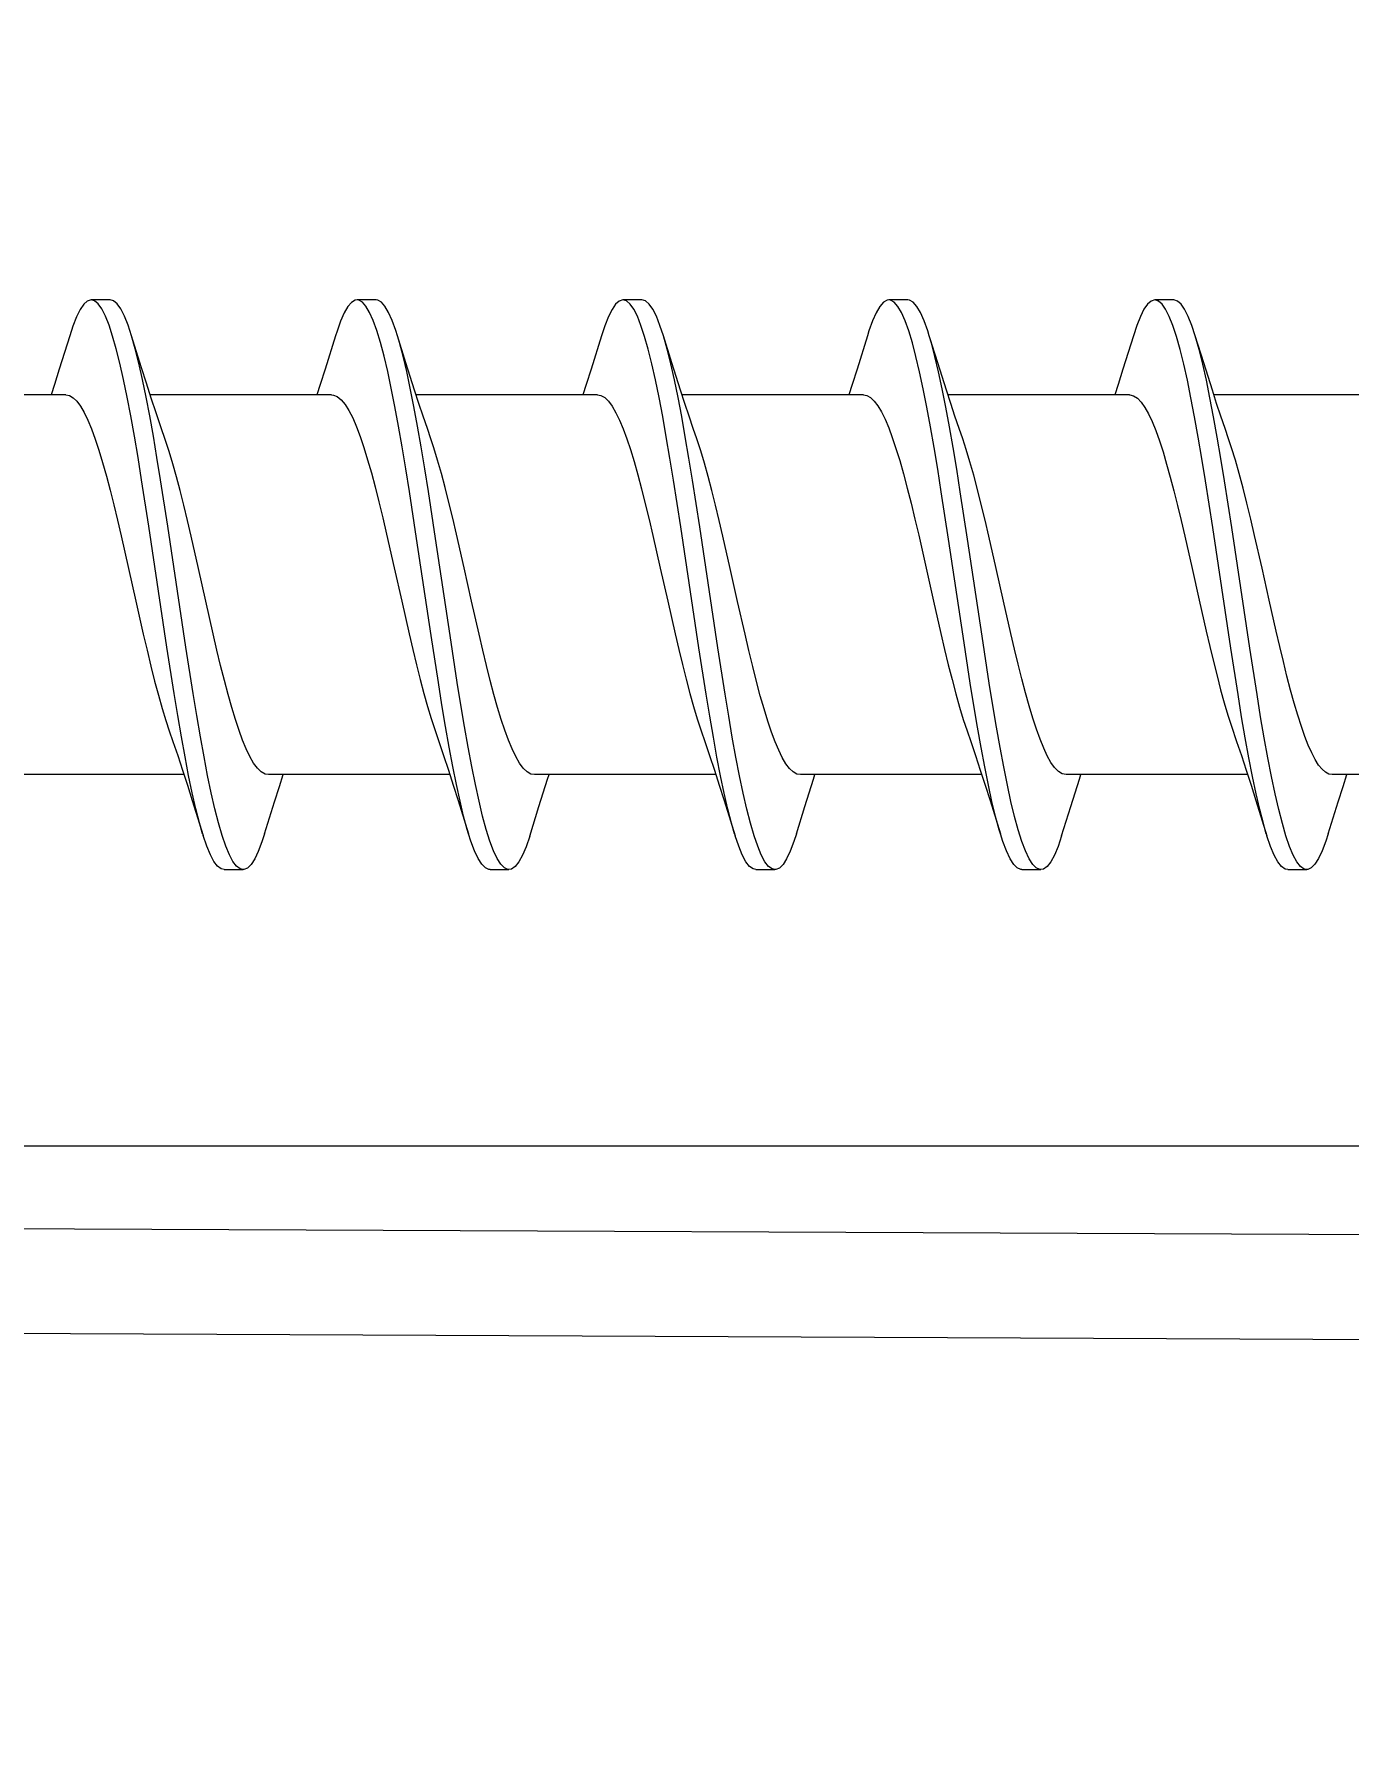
# Model space of a CAD drawing. Header units: millimetres. Extents: x -853320 to 19484, y -510814 to 9708.
# Drawn here: x 2832.37 to 2839.29, y 6547.73 to 6556.71 of the extents above; entities that cross this region are included whole.
import ezdxf
from ezdxf import colors
from ezdxf.entities.mleader import LeaderData, LeaderLine
from ezdxf.math import Vec2, Vec3

# ---------------------------------------------------------------- set-up
doc = ezdxf.new("R2010")
doc.units = ezdxf.units.MM
for name, color, linetype, lineweight in [('F_ARREDI', 7, 'Continuous', 5), ('F_ELETTRICO', 22, 'Continuous', 5), ('F_ELETTRODOMESTICI', 40, 'Continuous', 5)]:
    doc.layers.add(name, color=color, linetype=linetype, lineweight=lineweight)
doc.styles.add('DANZI-DIDASCALIE', font='Yu Gothic UI Light.ttf', dxfattribs={"height": 30})

# ---------------------------------------------------------------- blocks, each defined once
blk = doc.blocks.new('_Dot')
at = {"color": 0, "linetype": 'ByBlock', "lineweight": -2}
blk.add_line((-0.5, 0), (-1, 0), dxfattribs=at)
at = {"color": 0, "linetype": 'ByBlock', "const_width": 0.5}
blk.add_lwpolyline([(-0.25, 0, 1), (0.25, 0, 1)], format="xyb", close=True, dxfattribs=at)
blk = doc.blocks.new('BAGNO-LAVANDERIA_pianta_sol.B')
at = {"layer": 'F_ELETTRODOMESTICI', "color": 5, "ltscale": 5}
ml = blk.add_multileader_mtext('Standard', dxfattribs=at)
ml.set_content('{\\fYu Gothic UI Light|b0|i0|c128|p34;BASAMENTO c/cassetto} ditta MIELE art.WTS 610', color=5, style='DANZI-DIDASCALIE')
ml.set_leader_properties(color=256, linetype='ByLayer', lineweight=-1)
ml.set_arrow_properties(name='DOT')
ml.build(insert=Vec2(0, 0))
ml.multileader.update_dxf_attribs({"arrow_head_size": 5, "scale": 5})
ctx = ml.context
ctx.base_point, ctx.scale, ctx.char_height, ctx.arrow_head_size, ctx.landing_gap_size, ctx.plane_origin, ctx.plane_x_axis, ctx.plane_y_axis = Vec3(865728.9622, 518190.6354), 5, 25, 5, 10, Vec3(865691.9943, 518253.2738), Vec3(0, -1), Vec3(1, 0)
notes = []
notes.append((ctx, [(0, (0, 0, 0), (0, 0), (1, 0), 1, [])]))
ctx.mtext.insert, ctx.mtext.text_direction, ctx.mtext.rotation, ctx.mtext.width, ctx.mtext.flow_direction = Vec3(865741.6801, 518180.6354), Vec3(0, -1), 4.712389, 471.574284, 5
ml = blk.add_multileader_mtext('Standard', dxfattribs=at)
ml.set_content('{\\fYu Gothic UI Light|b0|i0|c128|p34;LAVASCIUGA} ditta MIELE art.WTD165 WPM 8/5kg', color=5, style='DANZI-DIDASCALIE')
ml.set_leader_properties(color=256, linetype='ByLayer', lineweight=-1)
ml.set_arrow_properties(name='DOT')
ml.build(insert=Vec2(0, 0))
ml.multileader.update_dxf_attribs({"arrow_head_size": 5, "scale": 5})
ctx = ml.context
ctx.base_point, ctx.scale, ctx.char_height, ctx.arrow_head_size, ctx.landing_gap_size, ctx.plane_origin, ctx.plane_x_axis, ctx.plane_y_axis = Vec3(865852.825, 518185.2766), 5, 25, 5, 10, Vec3(865819.832, 518247.9151), Vec3(0, -1), Vec3(1, 0)
notes.append((ctx, [(0, (0, 0, 0), (0, 0), (1, 0), 1, [])]))
ctx.mtext.insert, ctx.mtext.text_direction, ctx.mtext.rotation, ctx.mtext.width, ctx.mtext.flow_direction = Vec3(865869.5178, 518175.2766), Vec3(0, -1), 4.712389, 377.016688, 5
for ctx, leaders in notes:
    for number, flags, end, landing, length, lines in leaders:
        leader = LeaderData()
        leader.index, (leader.has_last_leader_line, leader.has_dogleg_vector, leader.attachment_direction) = number, flags
        leader.last_leader_point, leader.dogleg_vector, leader.dogleg_length = Vec3(end), Vec3(landing), length
        for number, points, colour, breaks in lines:
            line = LeaderLine()
            line.index, line.vertices, line.color, line.breaks = number, Vec3.list(points), colors.encode_raw_color(colour), breaks
            leader.lines.append(line)
        ctx.leaders.append(leader)

msp = doc.modelspace()

# ---------------------------------------------------------------- linework, layer by layer
at = {"layer": 'F_ELETTRICO'}
for p, q in [((2832.7733, 6555.315), (2832.6733, 6555.315)), ((2834.1733, 6555.315), (2834.0733, 6555.315)), ((2835.5733, 6555.315), (2835.4733, 6555.315)), ((2836.9733, 6555.315), (2836.8733, 6555.315)), ((2838.3733, 6555.315), (2838.2733, 6555.315)), ((2832.7676, 6555.1825), (2832.7486, 6555.2302)), ((2834.1774, 6555.1542), (2834.1584, 6555.207)), ((2835.5681, 6555.1812), (2835.5491, 6555.2291)), ((2836.9779, 6555.1527), (2836.9588, 6555.2058)), ((2838.3686, 6555.1798), (2838.3496, 6555.228)), ((2832.9388, 6554.9573), (2832.8861, 6555.1269)), ((2834.3306, 6554.9833), (2834.2861, 6555.1269)), ((2835.7306, 6554.9833), (2835.6861, 6555.1269)), ((2837.1306, 6554.9833), (2837.0861, 6555.1269)), ((2838.5306, 6554.9833), (2838.4861, 6555.1269)), ((2834.3763, 6554.8395), (2834.3306, 6554.9833)), ((2835.7763, 6554.8395), (2835.7306, 6554.9833)), ((2837.1763, 6554.8395), (2837.1306, 6554.9833)), ((2838.5763, 6554.8395), (2838.5306, 6554.9833)), ((2832.5393, 6554.815), (2831.5843, 6554.815)), ((2833.9393, 6554.815), (2832.9843, 6554.815)), ((2835.3393, 6554.815), (2834.3843, 6554.815)), ((2836.7393, 6554.815), (2835.7843, 6554.815)), ((2838.1393, 6554.815), (2837.1843, 6554.815)), ((2839.5393, 6554.815), (2838.5843, 6554.815)), ((2832.9772, 6554.1231), (2832.9391, 6554.3684)), ((2833.0772, 6554.1231), (2833.0391, 6554.3684)), ((2835.7777, 6554.1199), (2835.7396, 6554.3654)), ((2835.8777, 6554.1199), (2835.8396, 6554.3654)), ((2838.5782, 6554.1167), (2838.5401, 6554.3623)), ((2838.6782, 6554.1167), (2838.6401, 6554.3623)), ((2834.387, 6554.0585), (2834.3489, 6554.3068)), ((2834.487, 6554.0585), (2834.4489, 6554.3068)), ((2837.1875, 6554.0553), (2837.1494, 6554.3037)), ((2837.2875, 6554.0553), (2837.2494, 6554.3037)), ((2833.0725, 6553.4868), (2832.9772, 6554.1231)), ((2833.1725, 6553.4868), (2833.0772, 6554.1231)), ((2834.2292, 6554.0817), (2834.2693, 6553.9046)), ((2834.6373, 6553.9044), (2834.5974, 6554.0807)), ((2835.6307, 6554.0749), (2835.6699, 6553.902)), ((2835.8729, 6553.4836), (2835.7777, 6554.1199)), ((2835.9729, 6553.4836), (2835.8777, 6554.1199)), ((2837.0305, 6554.0757), (2837.0699, 6553.9021)), ((2838.4317, 6554.0706), (2838.4701, 6553.901)), ((2838.6734, 6553.4804), (2838.5782, 6554.1167)), ((2838.7734, 6553.4804), (2838.6782, 6554.1167)), ((2838.8379, 6553.9018), (2838.7986, 6554.0753)), ((2834.4632, 6553.548), (2834.387, 6554.0585)), ((2834.5632, 6553.548), (2834.487, 6554.0585)), ((2837.2637, 6553.5448), (2837.1875, 6554.0553)), ((2837.3637, 6553.5448), (2837.2875, 6554.0553)), ((2832.9087, 6553.7281), (2832.9479, 6553.5551)), ((2833.3157, 6553.5558), (2833.2767, 6553.7281)), ((2836.1161, 6553.5542), (2836.0767, 6553.7278)), ((2837.515, 6553.5586), (2837.4765, 6553.7287)), ((2834.5013, 6553.3007), (2834.4632, 6553.548)), ((2834.6013, 6553.3007), (2834.5632, 6553.548)), ((2837.3018, 6553.2976), (2837.2637, 6553.5448)), ((2837.4018, 6553.2976), (2837.3637, 6553.5448)), ((2833.1106, 6553.2425), (2833.0725, 6553.4868)), ((2833.2106, 6553.2425), (2833.1725, 6553.4868)), ((2835.911, 6553.2394), (2835.8729, 6553.4836)), ((2836.011, 6553.2394), (2835.9729, 6553.4836)), ((2838.7115, 6553.2364), (2838.6734, 6553.4804)), ((2838.8115, 6553.2364), (2838.7734, 6553.4804)), ((2833.1623, 6552.815), (2832.2073, 6552.815)), ((2834.5623, 6552.815), (2833.6073, 6552.815)), ((2835.9623, 6552.815), (2835.0073, 6552.815)), ((2837.3623, 6552.815), (2836.4073, 6552.815)), ((2838.7623, 6552.815), (2837.8073, 6552.815)), ((2840.1623, 6552.815), (2839.2073, 6552.815)), ((2833.2057, 6552.6796), (2833.263, 6552.4952)), ((2834.6057, 6552.6796), (2834.6605, 6552.503)), ((2834.9823, 6552.4909), (2835.0306, 6552.6466)), ((2836.0057, 6552.6796), (2836.0635, 6552.4936)), ((2836.3861, 6552.503), (2836.4306, 6552.6466)), ((2837.4057, 6552.6796), (2837.4605, 6552.503)), ((2837.7828, 6552.4924), (2837.8306, 6552.6466)), ((2838.8057, 6552.6796), (2838.8639, 6552.4921)), ((2834.7918, 6552.4142), (2834.7727, 6552.4652)), ((2837.5923, 6552.4131), (2837.5732, 6552.4638)), ((2838.983, 6552.4365), (2838.9639, 6552.4921)), ((2833.4011, 6552.3931), (2833.382, 6552.4391)), ((2836.2016, 6552.3921), (2836.1825, 6552.4378)), ((2838.9211, 6552.356), (2838.902, 6552.391)), ((2839.002, 6552.391), (2838.983, 6552.4365)), ((2839.0211, 6552.356), (2839.002, 6552.391)), ((2833.3733, 6552.315), (2833.4733, 6552.315)), ((2834.7733, 6552.315), (2834.8733, 6552.315)), ((2836.1733, 6552.315), (2836.2733, 6552.315)), ((2837.5733, 6552.315), (2837.6733, 6552.315)), ((2838.9733, 6552.315), (2838.9592, 6552.318)), ((2838.9733, 6552.315), (2839.0733, 6552.315)), ((2829.2526, 6550.8605), (2854.3608, 6550.8605)), ((2830.2473, 6550.4339), (2854.3608, 6550.3262)), ((2830.2385, 6549.882), (2854.3608, 6549.7737))]:
    msp.add_line(p, q, dxfattribs=at)
for points in [[(2832.6733, 6555.315), (2832.6533, 6555.3089), (2832.6343, 6555.292), (2832.6152, 6555.2643), (2832.5962, 6555.226), (2832.5771, 6555.1774), (2832.5605, 6555.1269)], [(2832.7486, 6555.2302), (2832.7295, 6555.2674), (2832.7105, 6555.2941), (2832.6914, 6555.31), (2832.6733, 6555.315)], [(2832.8861, 6555.1269), (2832.8676, 6555.1825), (2832.8486, 6555.2302), (2832.8295, 6555.2674), (2832.8105, 6555.2941), (2832.7914, 6555.31), (2832.7733, 6555.315)], [(2834.0733, 6555.315), (2834.0631, 6555.3134), (2834.0441, 6555.3021), (2834.025, 6555.2799), (2834.006, 6555.2469), (2833.9869, 6555.2036), (2833.9679, 6555.1501), (2833.9605, 6555.1269)], [(2834.1584, 6555.207), (2834.1393, 6555.2496), (2834.1203, 6555.2818), (2834.1012, 6555.3032), (2834.0822, 6555.3138), (2834.0733, 6555.315)], [(2834.2861, 6555.1269), (2834.2774, 6555.1542), (2834.2584, 6555.207), (2834.2393, 6555.2496), (2834.2203, 6555.2818), (2834.2012, 6555.3032), (2834.1822, 6555.3138), (2834.1733, 6555.315)], [(2835.4733, 6555.315), (2835.4538, 6555.3092), (2835.4348, 6555.2926), (2835.4157, 6555.2651), (2835.3967, 6555.2271), (2835.3776, 6555.1788), (2835.3605, 6555.1269)], [(2835.5491, 6555.2291), (2835.53, 6555.2666), (2835.511, 6555.2936), (2835.4919, 6555.3097), (2835.4733, 6555.315)], [(2835.6861, 6555.1269), (2835.6681, 6555.1812), (2835.6491, 6555.2291), (2835.63, 6555.2666), (2835.611, 6555.2936), (2835.5919, 6555.3097), (2835.5733, 6555.315)], [(2836.8733, 6555.315), (2836.8636, 6555.3135), (2836.8445, 6555.3025), (2836.8255, 6555.2806), (2836.8064, 6555.2479), (2836.7874, 6555.2048), (2836.7683, 6555.1516), (2836.7605, 6555.1269)], [(2836.9588, 6555.2058), (2836.9398, 6555.2487), (2836.9207, 6555.2811), (2836.9017, 6555.3028), (2836.8826, 6555.3136), (2836.8733, 6555.315)], [(2837.0861, 6555.1269), (2837.0779, 6555.1527), (2837.0588, 6555.2058), (2837.0398, 6555.2487), (2837.0207, 6555.2811), (2837.0017, 6555.3028), (2836.9826, 6555.3136), (2836.9733, 6555.315)], [(2838.2733, 6555.315), (2838.2543, 6555.3095), (2838.2353, 6555.2931), (2838.2162, 6555.266), (2838.1972, 6555.2282), (2838.1781, 6555.1801), (2838.1605, 6555.1269)], [(2838.3496, 6555.228), (2838.3305, 6555.2658), (2838.3115, 6555.293), (2838.2924, 6555.3094), (2838.2733, 6555.315)], [(2838.4861, 6555.1269), (2838.4686, 6555.1798), (2838.4496, 6555.228), (2838.4305, 6555.2658), (2838.4115, 6555.293), (2838.3924, 6555.3094), (2838.3733, 6555.315)], [(2832.8629, 6554.8039), (2832.8438, 6554.8966), (2832.8248, 6554.9814), (2832.8057, 6555.0577), (2832.7867, 6555.1249), (2832.7676, 6555.1825)], [(2834.2727, 6554.7536), (2834.2536, 6554.8501), (2834.2346, 6554.939), (2834.2155, 6555.0197), (2834.1965, 6555.0916), (2834.1774, 6555.1542)], [(2835.6634, 6554.8015), (2835.6443, 6554.8944), (2835.6253, 6554.9794), (2835.6062, 6555.0559), (2835.5872, 6555.1233), (2835.5681, 6555.1812)], [(2837.0732, 6554.751), (2837.0541, 6554.8477), (2837.0351, 6554.9368), (2837.016, 6555.0177), (2836.9969, 6555.0899), (2836.9779, 6555.1527)], [(2838.4639, 6554.799), (2838.4448, 6554.8921), (2838.4258, 6554.9773), (2838.4067, 6555.054), (2838.3877, 6555.1217), (2838.3686, 6555.1798)], [(2832.5605, 6555.1269), (2832.5057, 6554.9503), (2832.4799, 6554.8694), (2832.4623, 6554.815)], [(2832.9629, 6554.8039), (2832.9438, 6554.8966), (2832.9248, 6554.9814), (2832.9057, 6555.0577), (2832.8861, 6555.1269)], [(2833.9605, 6555.1269), (2833.9057, 6554.9503), (2833.8799, 6554.8694), (2833.8623, 6554.815)], [(2834.3536, 6554.8501), (2834.3346, 6554.939), (2834.3155, 6555.0197), (2834.2965, 6555.0916), (2834.2861, 6555.1269)], [(2835.3605, 6555.1269), (2835.3057, 6554.9503), (2835.2799, 6554.8694), (2835.2623, 6554.815)], [(2835.7634, 6554.8015), (2835.7443, 6554.8944), (2835.7253, 6554.9794), (2835.7062, 6555.0559), (2835.6861, 6555.1269)], [(2836.7605, 6555.1269), (2836.7057, 6554.9503), (2836.6799, 6554.8694), (2836.6623, 6554.815)], [(2837.1541, 6554.8477), (2837.1351, 6554.9368), (2837.116, 6555.0177), (2837.0969, 6555.0899), (2837.0861, 6555.1269)], [(2838.1605, 6555.1269), (2838.1057, 6554.9503), (2838.0799, 6554.8694), (2838.0623, 6554.815)], [(2838.6401, 6554.3623), (2838.621, 6554.4796), (2838.602, 6554.592), (2838.5829, 6554.6987), (2838.5639, 6554.799), (2838.5448, 6554.8921), (2838.5258, 6554.9773), (2838.5067, 6555.054), (2838.4861, 6555.1269)], [(2833.0648, 6554.5754), (2833.0402, 6554.6468), (2833.0151, 6554.7211), (2832.9899, 6554.7977), (2832.9645, 6554.8764), (2832.9388, 6554.9573)], [(2832.5393, 6554.815), (2832.5587, 6554.8112), (2832.578, 6554.8), (2832.5973, 6554.7813), (2832.6167, 6554.7553), (2832.636, 6554.7222), (2832.6554, 6554.6822), (2832.6749, 6554.6355), (2832.6944, 6554.5825), (2832.7139, 6554.5234), (2832.7336, 6554.4582), (2832.7534, 6554.3877), (2832.7731, 6554.3131), (2832.7926, 6554.2354), (2832.8121, 6554.1549), (2832.8314, 6554.072)], [(2832.9391, 6554.3684), (2832.9201, 6554.4855), (2832.901, 6554.5976), (2832.8819, 6554.704), (2832.8629, 6554.8039)], [(2833.0391, 6554.3684), (2833.0201, 6554.4855), (2833.001, 6554.5976), (2832.9819, 6554.704), (2832.9629, 6554.8039)], [(2833.9393, 6554.815), (2833.9486, 6554.8141), (2833.9692, 6554.806), (2833.9896, 6554.7896), (2834.01, 6554.7651), (2834.0302, 6554.7329), (2834.0503, 6554.6935), (2834.0701, 6554.6477), (2834.0897, 6554.5958), (2834.1093, 6554.5377), (2834.129, 6554.4739), (2834.1487, 6554.4049), (2834.1686, 6554.3307), (2834.1887, 6554.2514), (2834.209, 6554.1679), (2834.2292, 6554.0817)], [(2834.4489, 6554.3068), (2834.4298, 6554.426), (2834.4108, 6554.5408), (2834.3917, 6554.6502), (2834.3727, 6554.7536), (2834.3536, 6554.8501)], [(2834.4618, 6554.5838), (2834.4434, 6554.6374), (2834.4212, 6554.7029), (2834.3989, 6554.7702), (2834.3763, 6554.8395)], [(2835.3393, 6554.815), (2835.3571, 6554.8118), (2835.3772, 6554.8005), (2835.3972, 6554.7814), (2835.417, 6554.7549), (2835.4365, 6554.7214), (2835.4558, 6554.6814), (2835.4749, 6554.6356), (2835.4937, 6554.5843), (2835.5128, 6554.527), (2835.5321, 6554.4634), (2835.5516, 6554.3944), (2835.5712, 6554.3205), (2835.591, 6554.242), (2835.6109, 6554.1596), (2835.6307, 6554.0749)], [(2835.7396, 6554.3654), (2835.7205, 6554.4825), (2835.7015, 6554.5948), (2835.6824, 6554.7014), (2835.6634, 6554.8015)], [(2835.8396, 6554.3654), (2835.8205, 6554.4825), (2835.8015, 6554.5948), (2835.7824, 6554.7014), (2835.7634, 6554.8015)], [(2835.8618, 6554.5838), (2835.8434, 6554.6374), (2835.8212, 6554.7029), (2835.7989, 6554.7702), (2835.7763, 6554.8395)], [(2836.7393, 6554.815), (2836.7579, 6554.8115), (2836.777, 6554.8007), (2836.796, 6554.7827), (2836.8151, 6554.7577), (2836.8342, 6554.7257), (2836.8533, 6554.687), (2836.8723, 6554.6421), (2836.8914, 6554.591), (2836.9107, 6554.5335), (2836.9304, 6554.4693), (2836.9503, 6554.3992), (2836.9703, 6554.3242), (2836.9904, 6554.2446), (2837.0105, 6554.1612), (2837.0305, 6554.0757)], [(2837.2494, 6554.3037), (2837.2303, 6554.423), (2837.2113, 6554.5379), (2837.1922, 6554.6475), (2837.1732, 6554.751), (2837.1541, 6554.8477)], [(2837.2618, 6554.5838), (2837.2434, 6554.6374), (2837.2212, 6554.7029), (2837.1989, 6554.7702), (2837.1763, 6554.8395)], [(2838.1393, 6554.815), (2838.1415, 6554.8149), (2838.1616, 6554.81), (2838.1816, 6554.797), (2838.2013, 6554.7765), (2838.2207, 6554.749), (2838.2398, 6554.715), (2838.2589, 6554.6743), (2838.2781, 6554.6271), (2838.2973, 6554.5739), (2838.3166, 6554.515), (2838.3357, 6554.451), (2838.3549, 6554.3822), (2838.3741, 6554.3093), (2838.3933, 6554.2326), (2838.4125, 6554.1529), (2838.4317, 6554.0706)], [(2838.5401, 6554.3623), (2838.521, 6554.4796), (2838.502, 6554.592), (2838.4829, 6554.6987), (2838.4639, 6554.799)], [(2838.6618, 6554.5838), (2838.6434, 6554.6374), (2838.6212, 6554.7029), (2838.5989, 6554.7702), (2838.5763, 6554.8395)], [(2834.3489, 6554.3068), (2834.3298, 6554.426), (2834.3108, 6554.5408), (2834.2917, 6554.6502), (2834.2727, 6554.7536)], [(2837.1494, 6554.3037), (2837.1303, 6554.423), (2837.1113, 6554.5379), (2837.0922, 6554.6475), (2837.0732, 6554.751)], [(2833.1994, 6554.0717), (2833.1801, 6554.1544), (2833.1608, 6554.2345), (2833.1415, 6554.3114), (2833.1223, 6554.3842), (2833.1032, 6554.4528), (2833.084, 6554.5166), (2833.0648, 6554.5754)], [(2834.5974, 6554.0807), (2834.5773, 6554.1661), (2834.5573, 6554.2487), (2834.5374, 6554.3275), (2834.5175, 6554.4019), (2834.4977, 6554.4713), (2834.478, 6554.5357), (2834.4618, 6554.5838)], [(2835.9995, 6554.0715), (2835.9802, 6554.1541), (2835.9609, 6554.2341), (2835.9415, 6554.3114), (2835.922, 6554.3856), (2835.9023, 6554.4557), (2835.8828, 6554.5206), (2835.8618, 6554.5838)], [(2837.3994, 6554.0718), (2837.3798, 6554.1558), (2837.36, 6554.2378), (2837.3402, 6554.3166), (2837.3203, 6554.3919), (2837.3003, 6554.4627), (2837.2805, 6554.5279), (2837.2618, 6554.5838)], [(2838.7986, 6554.0753), (2838.7786, 6554.161), (2838.7583, 6554.2446), (2838.7381, 6554.3246), (2838.718, 6554.4002), (2838.6979, 6554.4708), (2838.678, 6554.5354), (2838.6618, 6554.5838)], [(2832.8314, 6554.072), (2832.8701, 6553.9013), (2832.9087, 6553.7281)], [(2833.2767, 6553.7281), (2833.238, 6553.9014), (2833.1994, 6554.0717)], [(2836.0767, 6553.7278), (2836.038, 6553.9013), (2835.9995, 6554.0715)], [(2837.4765, 6553.7287), (2837.4381, 6553.9008), (2837.3994, 6554.0718)], [(2834.2693, 6553.9046), (2834.3087, 6553.7281), (2834.3475, 6553.5569)], [(2834.7157, 6553.5556), (2834.6767, 6553.728), (2834.6373, 6553.9044)], [(2835.6699, 6553.902), (2835.7087, 6553.7283), (2835.7474, 6553.5575)], [(2837.0699, 6553.9021), (2837.1086, 6553.7288), (2837.1472, 6553.5581)], [(2838.4701, 6553.901), (2838.5075, 6553.7336), (2838.5443, 6553.5709)], [(2838.9123, 6553.5704), (2838.8754, 6553.7336), (2838.8379, 6553.9018)], [(2832.9479, 6553.5551), (2832.9678, 6553.47), (2832.9879, 6553.387), (2833.0078, 6553.3078), (2833.0277, 6553.2331), (2833.0475, 6553.1634), (2833.067, 6553.0994), (2833.0848, 6553.0461)], [(2833.6073, 6552.815), (2833.5888, 6552.8184), (2833.5686, 6552.83), (2833.5486, 6552.8495), (2833.5289, 6552.8763), (2833.5093, 6552.91), (2833.49, 6552.9503), (2833.471, 6552.9963), (2833.4521, 6553.0478), (2833.4331, 6553.1052), (2833.4139, 6553.1687), (2833.3945, 6553.2375), (2833.3749, 6553.3111), (2833.3552, 6553.3893), (2833.3354, 6553.4714), (2833.3157, 6553.5558)], [(2834.3475, 6553.5569), (2834.3669, 6553.4737), (2834.3864, 6553.393), (2834.4058, 6553.3159), (2834.425, 6553.243), (2834.4442, 6553.1746), (2834.4634, 6553.1108), (2834.4826, 6553.0522)], [(2835.0073, 6552.815), (2834.9888, 6552.8184), (2834.9686, 6552.83), (2834.9486, 6552.8495), (2834.9288, 6552.8763), (2834.9093, 6552.9101), (2834.8899, 6552.9505), (2834.8708, 6552.9967), (2834.8519, 6553.0485), (2834.8328, 6553.1061), (2834.8136, 6553.1695), (2834.7943, 6553.238), (2834.7749, 6553.3114), (2834.7552, 6553.3894), (2834.7354, 6553.4713), (2834.7157, 6553.5556)], [(2835.7474, 6553.5575), (2835.7667, 6553.4747), (2835.786, 6553.3945), (2835.8054, 6553.3173), (2835.8249, 6553.2433), (2835.8445, 6553.1735), (2835.8641, 6553.1087), (2835.8848, 6553.0461)], [(2836.4073, 6552.815), (2836.3887, 6552.8184), (2836.3696, 6552.8292), (2836.3505, 6552.8473), (2836.3314, 6552.8725), (2836.3122, 6552.9046), (2836.2931, 6552.9434), (2836.2741, 6552.9884), (2836.255, 6553.0395), (2836.2358, 6553.0969), (2836.2161, 6553.161), (2836.1962, 6553.231), (2836.1763, 6553.3059), (2836.1562, 6553.3854), (2836.1361, 6553.4687), (2836.1161, 6553.5542)], [(2837.1472, 6553.5581), (2837.1666, 6553.475), (2837.1861, 6553.3942), (2837.2057, 6553.3162), (2837.2254, 6553.2414), (2837.2453, 6553.1707), (2837.2651, 6553.1054), (2837.2848, 6553.0461)], [(2837.8073, 6552.815), (2837.7856, 6552.8197), (2837.7656, 6552.8324), (2837.7459, 6552.8527), (2837.7265, 6552.8799), (2837.7074, 6552.9137), (2837.6883, 6552.9542), (2837.6691, 6553.0013), (2837.6498, 6553.0545), (2837.6305, 6553.1134), (2837.6113, 6553.1775), (2837.592, 6553.2463), (2837.5728, 6553.3194), (2837.5535, 6553.3962), (2837.5343, 6553.4762), (2837.515, 6553.5586)], [(2838.5443, 6553.5709), (2838.563, 6553.4905), (2838.5818, 6553.4116), (2838.6008, 6553.3355), (2838.6198, 6553.2624), (2838.6388, 6553.1932), (2838.6578, 6553.129), (2838.6764, 6553.0706), (2838.7041, 6552.9902)], [(2839.136, 6552.8657), (2839.118, 6552.8942), (2839.0998, 6552.9291), (2839.0815, 6552.97), (2839.0632, 6553.0168), (2839.0448, 6553.0693), (2839.0262, 6553.1275), (2839.0073, 6553.1915), (2838.9882, 6553.2607), (2838.9691, 6553.3338), (2838.9501, 6553.4103), (2838.9311, 6553.4896), (2838.9123, 6553.5704)], [(2834.5775, 6552.8579), (2834.5584, 6552.96), (2834.5394, 6553.0684), (2834.5203, 6553.1823), (2834.5013, 6553.3007)], [(2834.6775, 6552.8579), (2834.6584, 6552.96), (2834.6394, 6553.0684), (2834.6203, 6553.1823), (2834.6013, 6553.3007)], [(2837.378, 6552.8554), (2837.3589, 6552.9574), (2837.3399, 6553.0656), (2837.3208, 6553.1793), (2837.3018, 6553.2976)], [(2837.478, 6552.8554), (2837.4589, 6552.9574), (2837.4399, 6553.0656), (2837.4208, 6553.1793), (2837.4018, 6553.2976)], [(2833.1868, 6552.8107), (2833.1677, 6552.9095), (2833.1487, 6553.0149), (2833.1296, 6553.1262), (2833.1106, 6553.2425)], [(2833.2868, 6552.8107), (2833.2677, 6552.9095), (2833.2487, 6553.0149), (2833.2296, 6553.1262), (2833.2106, 6553.2425)], [(2835.9872, 6552.8082), (2835.9682, 6552.9069), (2835.9491, 6553.0121), (2835.9301, 6553.1233), (2835.911, 6553.2394)], [(2836.0872, 6552.8082), (2836.0682, 6552.9069), (2836.0491, 6553.0121), (2836.0301, 6553.1233), (2836.011, 6553.2394)], [(2838.7877, 6552.8058), (2838.7687, 6552.9043), (2838.7496, 6553.0094), (2838.7306, 6553.1204), (2838.7115, 6553.2364)], [(2838.9639, 6552.4921), (2838.9449, 6552.5573), (2838.9258, 6552.6317), (2838.9068, 6552.7147), (2838.8877, 6552.8058), (2838.8687, 6552.9043), (2838.8496, 6553.0094), (2838.8306, 6553.1204), (2838.8115, 6553.2364)], [(2833.0848, 6553.0461), (2833.1041, 6552.9902), (2833.1292, 6552.9158), (2833.1544, 6552.8392), (2833.1799, 6552.7605), (2833.2057, 6552.6796)], [(2834.4826, 6553.0522), (2834.5041, 6552.9902), (2834.5292, 6552.9158), (2834.5544, 6552.8392), (2834.5799, 6552.7605), (2834.6057, 6552.6796)], [(2835.8848, 6553.0461), (2835.9041, 6552.9902), (2835.9292, 6552.9158), (2835.9544, 6552.8392), (2835.9799, 6552.7605), (2836.0057, 6552.6796)], [(2837.2848, 6553.0461), (2837.3041, 6552.9902), (2837.3292, 6552.9158), (2837.3544, 6552.8392), (2837.3799, 6552.7605), (2837.4057, 6552.6796)], [(2838.7041, 6552.9902), (2838.7292, 6552.9158), (2838.7544, 6552.8392), (2838.7799, 6552.7605), (2838.8057, 6552.6796)], [(2833.2605, 6552.503), (2833.2439, 6552.5608), (2833.2249, 6552.6357), (2833.2058, 6552.7192), (2833.1868, 6552.8107)], [(2833.382, 6552.4391), (2833.363, 6552.4952), (2833.3439, 6552.5608), (2833.3249, 6552.6357), (2833.3058, 6552.7192), (2833.2868, 6552.8107)], [(2833.5861, 6552.503), (2833.6388, 6552.6727), (2833.6645, 6552.7535), (2833.6843, 6552.815)], [(2834.6605, 6552.503), (2834.6537, 6552.526), (2834.6346, 6552.5962), (2834.6156, 6552.6753), (2834.5965, 6552.7628), (2834.5775, 6552.8579)], [(2834.7727, 6552.4652), (2834.7537, 6552.526), (2834.7346, 6552.5962), (2834.7156, 6552.6753), (2834.6965, 6552.7628), (2834.6775, 6552.8579)], [(2835.0306, 6552.6466), (2835.0763, 6552.7905), (2835.0843, 6552.815)], [(2836.0605, 6552.503), (2836.0444, 6552.5591), (2836.0254, 6552.6337), (2836.0063, 6552.7169), (2835.9872, 6552.8082)], [(2836.1825, 6552.4378), (2836.1635, 6552.4936), (2836.1444, 6552.5591), (2836.1254, 6552.6337), (2836.1063, 6552.7169), (2836.0872, 6552.8082)], [(2836.4306, 6552.6466), (2836.4763, 6552.7905), (2836.4843, 6552.815)], [(2837.4605, 6552.503), (2837.4542, 6552.5243), (2837.4351, 6552.5943), (2837.4161, 6552.6732), (2837.397, 6552.7605), (2837.378, 6552.8554)], [(2837.5732, 6552.4638), (2837.5542, 6552.5243), (2837.5351, 6552.5943), (2837.5161, 6552.6732), (2837.497, 6552.7605), (2837.478, 6552.8554)], [(2837.8306, 6552.6466), (2837.8763, 6552.7905), (2837.8843, 6552.815)], [(2839.2072, 6552.815), (2839.1894, 6552.8182), (2839.1715, 6552.8278), (2839.1537, 6552.8437), (2839.136, 6552.8657)], [(2839.1861, 6552.503), (2839.2388, 6552.6727), (2839.2645, 6552.7535), (2839.2843, 6552.815)], [(2838.8605, 6552.503), (2838.8449, 6552.5573), (2838.8258, 6552.6317), (2838.8068, 6552.7147), (2838.7877, 6552.8058)], [(2833.3733, 6552.315), (2833.3582, 6552.3184), (2833.3392, 6552.3325), (2833.3201, 6552.3575), (2833.3011, 6552.3931), (2833.282, 6552.4391), (2833.263, 6552.4952)], [(2833.5861, 6552.503), (2833.5725, 6552.4612), (2833.5535, 6552.411), (2833.5344, 6552.371), (2833.5154, 6552.3416), (2833.4963, 6552.323), (2833.4773, 6552.3152), (2833.4733, 6552.315)], [(2834.7733, 6552.315), (2834.768, 6552.3154), (2834.7489, 6552.3239), (2834.7299, 6552.3433), (2834.7108, 6552.3735), (2834.6918, 6552.4142), (2834.6727, 6552.4652), (2834.6605, 6552.503)], [(2834.9823, 6552.4909), (2834.9632, 6552.4355), (2834.9442, 6552.3902), (2834.9251, 6552.3554), (2834.9061, 6552.3312), (2834.887, 6552.3178), (2834.8733, 6552.315)], [(2836.1733, 6552.315), (2836.1587, 6552.3182), (2836.1397, 6552.332), (2836.1206, 6552.3567), (2836.1016, 6552.3921), (2836.0825, 6552.4378), (2836.0635, 6552.4936)], [(2836.3861, 6552.503), (2836.373, 6552.4626), (2836.354, 6552.4122), (2836.3349, 6552.3719), (2836.3159, 6552.3422), (2836.2968, 6552.3233), (2836.2778, 6552.3153), (2836.2733, 6552.315)], [(2837.5733, 6552.315), (2837.5685, 6552.3153), (2837.5494, 6552.3236), (2837.5304, 6552.3427), (2837.5113, 6552.3726), (2837.4923, 6552.4131), (2837.4732, 6552.4638), (2837.4605, 6552.503)], [(2837.7828, 6552.4924), (2837.7637, 6552.4368), (2837.7447, 6552.3913), (2837.7256, 6552.3561), (2837.7066, 6552.3316), (2837.6875, 6552.318), (2837.6733, 6552.315)], [(2838.902, 6552.391), (2838.883, 6552.4365), (2838.8639, 6552.4921)], [(2839.1861, 6552.503), (2839.1735, 6552.4641), (2839.1544, 6552.4133), (2839.1354, 6552.3728), (2839.1163, 6552.3429), (2839.0973, 6552.3236), (2839.0782, 6552.3153), (2839.0733, 6552.315)], [(2833.4733, 6552.315), (2833.4582, 6552.3184), (2833.4392, 6552.3325), (2833.4201, 6552.3575), (2833.4011, 6552.3931)], [(2834.8733, 6552.315), (2834.868, 6552.3154), (2834.8489, 6552.3239), (2834.8299, 6552.3433), (2834.8108, 6552.3735), (2834.7918, 6552.4142)], [(2836.2733, 6552.315), (2836.2587, 6552.3182), (2836.2397, 6552.332), (2836.2206, 6552.3567), (2836.2016, 6552.3921)], [(2837.6733, 6552.315), (2837.6685, 6552.3153), (2837.6494, 6552.3236), (2837.6304, 6552.3427), (2837.6113, 6552.3726), (2837.5923, 6552.4131)], [(2838.9592, 6552.318), (2838.9401, 6552.3315), (2838.9211, 6552.356)], [(2839.0733, 6552.315), (2839.0592, 6552.318), (2839.0401, 6552.3315), (2839.0211, 6552.356)]]:
    msp.add_lwpolyline(points, dxfattribs=at)

# ---------------------------------------------------------------- block references
at = {"layer": 'F_ARREDI', "color": 2, "lineweight": 5}
msp.add_blockref('BAGNO-LAVANDERIA_pianta_sol.B', (-853319.8994, -510814.1779), dxfattribs=at)

doc.saveas('drawing.dxf')
